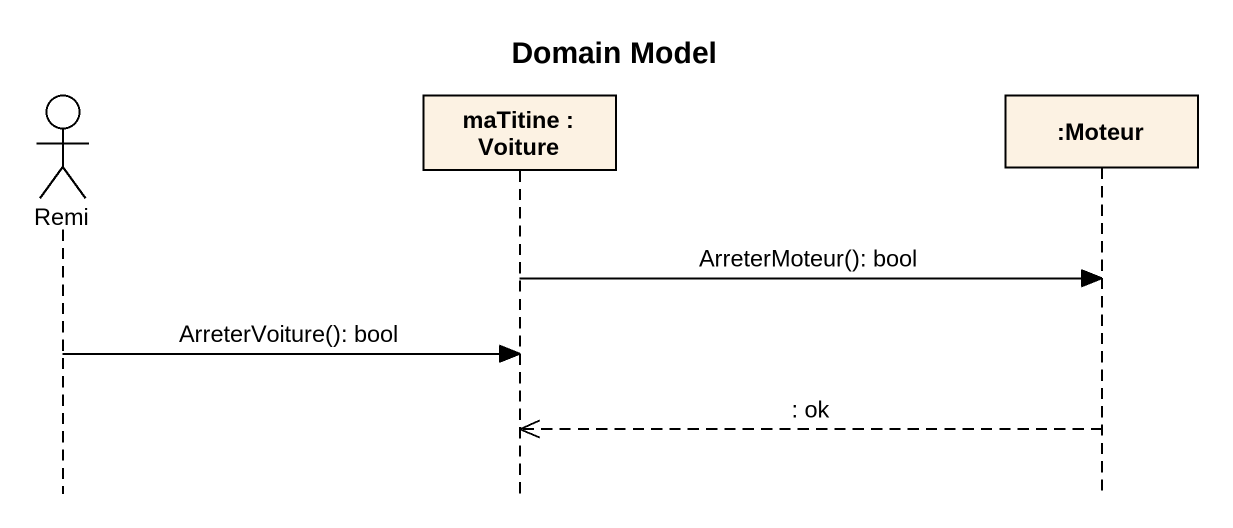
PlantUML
@startuml
title Domain Model
hide footbox
actor Remi
participant "maTitine : Voiture" as maTitine
participant ":Moteur" as Moteur

maTitine -> Moteur : ArreterMoteur(): bool
Remi -> maTitine : ArreterVoiture(): bool
Moteur -->> maTitine : : ok
@enduml
